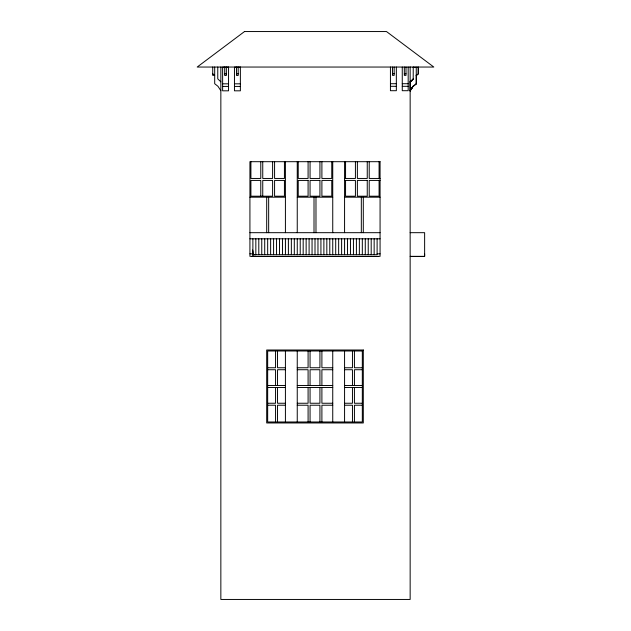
<?xml version="1.0" encoding="UTF-8"?>
<svg xmlns="http://www.w3.org/2000/svg" width="631" height="631" viewBox="0 0 631 631"><rect width="100%" height="100%" fill="white"/><g stroke="black" fill="none" stroke-linecap="round" stroke-linejoin="round"><path stroke-width="0.95" d="M252.708 250.87L252.881 254.695L377.109 254.695L377.109 238.81M416.31 74.892L416.286 83.962L412.958 86.565L410.079 90.959L412.958 86.313L410.079 90.706L412.982 86.313L416.31 83.718M410.15 90.572L413.029 86.313M410.103 81.825L413.234 78.875M410.079 90.959L410.079 82.077L413.21 79.127L413.234 67.044M411.57 81.107L413.234 79.127M416.255 75.381L417.619 74.277M416.255 75.633L418.274 73.977L418.274 67.044L418.227 73.977M410.079 81.825L411.57 80.855M413.163 67.296L418.274 67.296M392.498 73.724L394.162 73.724M404.329 73.724L405.993 73.724M224.691 73.827L226.355 73.827M236.522 73.827L238.187 73.827M390.431 83.718L396.347 83.718M402.262 83.718L408.178 83.718M222.625 83.82L228.54 83.82M234.456 83.82L240.372 83.82M416.247 83.962L416.255 67.296M390.431 86.313L396.347 86.313M402.262 86.313L408.178 86.313M222.625 86.423L228.54 86.423M234.456 86.423L240.372 86.423M344.573 178.455L355.419 178.455L355.419 161.694M380.067 178.455L369.222 178.455L369.222 161.694M344.573 180.427L355.419 180.427L355.419 196.202L345.559 196.202L345.559 180.427M380.067 180.427L369.222 180.427L369.222 196.202L379.081 196.202L379.081 180.427M249.923 197.188L285.417 197.188M297.248 197.188L332.742 197.188M344.573 197.188L380.067 197.188M249.923 232.681L380.067 232.681M410.15 232.681L424.631 232.681L424.631 256.344L410.15 256.344M249.923 238.81L380.067 238.81M249.923 253.836L252.881 253.836L252.7 249.986M377.109 253.836L380.067 253.836M252.881 254.695L255.839 254.695L255.839 238.81M251.895 256.525L378.095 256.525M411.98 256.525L423.646 256.525M267.67 367.755L275.558 367.755L275.558 350.994M285.417 367.755L277.53 367.755L277.53 350.994M297.248 367.755L308.094 367.755L308.094 350.994M332.742 367.755L321.897 367.755L321.897 350.994M344.573 367.755L352.461 367.755L352.461 350.994M362.32 367.755L354.433 367.755L354.433 350.994M267.67 369.727L275.558 369.727L275.558 385.502M285.417 369.727L277.53 369.727L277.53 385.502M297.248 369.727L308.094 369.727L308.094 385.502M332.742 369.727L321.897 369.727L321.897 385.502M344.573 369.727L352.461 369.727L352.461 385.502M362.32 369.727L354.433 369.727L354.433 385.502M267.67 385.502L285.417 385.502M297.248 385.502L332.742 385.502M344.573 385.502L362.32 385.502M267.67 387.473L285.417 387.473M297.248 387.473L332.742 387.473M344.573 387.473L362.32 387.473M267.67 403.248L275.558 403.248L275.558 387.473M285.417 403.248L277.53 403.248L277.53 387.473M297.248 403.248L308.094 403.248L308.094 387.473M332.742 403.248L321.897 403.248L321.897 387.473M344.573 403.248L352.461 403.248L352.461 387.473M362.32 403.248L354.433 403.248L354.433 387.473M267.67 405.22L275.558 405.22L275.558 421.981M285.417 405.22L277.53 405.22L277.53 421.981M297.248 405.22L308.094 405.22L308.094 421.981M332.742 405.22L321.897 405.22L321.897 421.981M344.573 405.22L352.461 405.22L352.461 421.981M362.32 405.22L354.433 405.22L354.433 421.981M220.85 81.825L217.766 78.875L217.766 67.044M212.718 73.724L214.69 75.381L212.718 75.381L212.718 67.044M220.85 90.706L217.971 86.313L214.69 83.718L214.69 67.044M424.631 253.836L424.631 256.344M410.15 66.894L410.15 599.45L220.85 599.45L220.85 67.044M408.178 67.044L408.178 90.706L402.262 90.706L402.262 67.044M405.993 67.044L405.993 75.381L404.329 75.381L404.329 67.044M396.347 67.044L396.347 90.706L390.431 90.706L390.431 67.044M394.162 67.044L394.162 75.381L392.498 75.381L392.498 67.044M379.081 161.694L379.081 178.455M374.151 238.81L374.151 254.695M371.194 238.81L371.194 254.695M368.236 238.81L368.236 254.695M367.25 161.694L367.25 178.455L357.375 178.455L357.375 161.694M365.278 238.81L365.278 254.695M363.298 197.188L363.298 232.681M362.32 238.81L362.32 254.695M361.326 197.188L361.326 232.681M359.362 238.81L359.362 254.695M356.405 238.81L356.405 254.695M353.447 238.81L353.447 254.695M350.489 238.81L350.489 254.695M347.531 238.81L347.531 254.695M345.559 161.694L345.559 178.455M344.573 161.694L344.573 232.681M344.573 238.81L344.573 254.695M344.573 350.994L344.573 421.981M341.616 238.81L341.616 254.695M338.658 238.81L338.658 254.695M335.7 238.81L335.7 254.695M332.742 161.694L332.742 232.681M332.742 238.81L332.742 254.695M332.742 350.994L332.742 421.981M331.756 161.694L331.756 178.455L321.897 178.455L321.897 161.694M329.784 238.81L329.784 254.695M326.826 238.81L326.826 254.695M323.884 238.81L323.884 254.695M320.927 238.81L320.927 254.695M319.925 161.694L319.925 178.455L310.066 178.455L310.066 161.694M319.925 350.994L319.925 367.755L310.066 367.755L310.066 350.994M319.925 385.502L319.925 369.727L310.066 369.727L310.066 385.502M319.925 387.473L319.925 403.248L310.066 403.248L310.066 387.473M319.925 421.981L319.925 405.22L310.066 405.22L310.066 421.981M317.969 238.81L317.969 254.695M315.981 197.188L315.981 232.681M315.011 238.81L315.011 254.695M314.009 197.188L314.009 232.681M312.053 238.81L312.053 254.695M309.095 238.81L309.095 254.695M308.094 161.694L308.094 178.455L298.234 178.455L298.234 161.694M306.138 238.81L306.138 254.695M303.18 238.81L303.18 254.695M300.222 238.81L300.222 254.695M297.248 161.694L297.248 232.681M297.264 238.81L297.264 254.695M297.248 350.994L297.248 421.981M294.306 238.81L294.306 254.695M291.348 238.81L291.348 254.695M288.391 238.81L288.391 254.695M285.417 161.694L285.417 232.681M285.433 238.81L285.433 254.695M285.417 350.994L285.417 421.981M284.431 161.694L284.431 178.455L274.58 178.455L274.58 161.694M282.475 238.81L282.475 254.695M279.501 238.81L279.501 254.695M276.544 238.81L276.544 254.695M273.586 238.81L273.586 254.695M272.608 161.694L272.608 178.455L262.748 178.455L262.748 161.694M270.628 238.81L270.628 254.695M268.664 197.188L268.664 232.681M267.67 238.81L267.67 254.695M266.692 197.188L266.692 232.681M264.712 238.81L264.712 254.695M262.748 196.202L262.748 180.427L272.608 180.427L272.608 196.202L250.909 196.202L250.909 180.427L260.777 180.427L260.777 196.202M261.755 238.81L261.755 254.695M260.777 161.694L260.777 178.455L250.909 178.455L250.909 161.694M258.797 238.81L258.797 254.695M252.881 238.81L252.881 256.344M238.187 67.154L238.187 75.483L236.522 75.483L236.522 67.154M226.355 67.154L226.355 75.483L224.691 75.483L224.691 67.154M244.512 31.55L197.188 67.044L433.812 67.044L386.487 31.55L244.512 31.55M228.54 67.154L222.625 67.154L222.625 90.817L228.54 90.817L228.54 67.154M240.372 67.154L234.456 67.154L234.456 90.817L240.372 90.817L240.372 67.154M380.067 161.694L249.923 161.694L249.923 256.344L380.067 256.344L380.067 161.694M284.431 180.427L274.58 180.427L274.58 196.202L284.431 196.202L284.431 180.427M308.094 180.427L298.234 180.427L298.234 196.202L308.094 196.202L308.094 180.427M319.925 180.427L310.066 180.427L310.066 196.202L319.925 196.202L319.925 180.427M331.756 180.427L321.897 180.427L321.897 196.202L331.756 196.202L331.756 180.427M367.25 180.427L357.375 180.427L357.375 196.202L367.25 196.202L367.25 180.427M363.306 350.008L266.684 350.008L266.684 422.967L363.306 422.967L363.306 350.008M362.32 350.994L267.67 350.994L267.67 421.981L362.32 421.981L362.32 350.994"/></g></svg>
